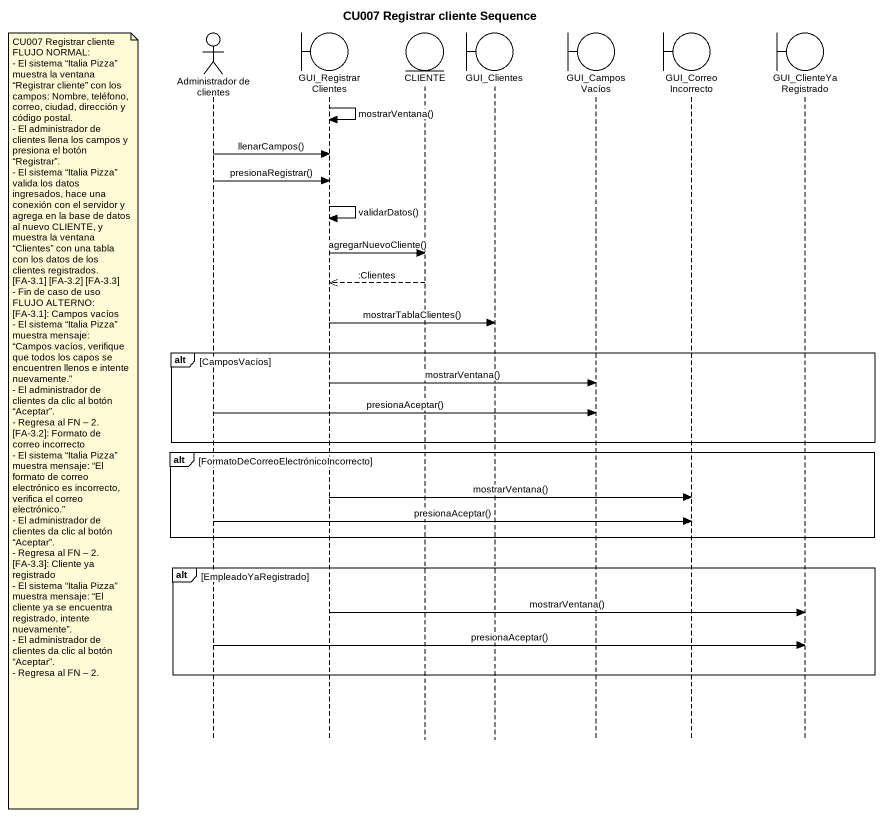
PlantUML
@startuml
title CU007 Registrar cliente Sequence
hide footbox
actor "Administrador de clientes" as Administrador_de_clientes
boundary GUI_RegistrarClientes
entity CLIENTE
boundary GUI_Clientes
boundary GUI_CamposVacíos
boundary GUI_CorreoIncorrecto
boundary GUI_ClienteYaRegistrado

GUI_RegistrarClientes -> GUI_RegistrarClientes : mostrarVentana()
Administrador_de_clientes -> GUI_RegistrarClientes : llenarCampos()
Administrador_de_clientes -> GUI_RegistrarClientes : presionaRegistrar()
GUI_RegistrarClientes -> GUI_RegistrarClientes : validarDatos()
GUI_RegistrarClientes -> CLIENTE : agregarNuevoCliente()
CLIENTE -->> GUI_RegistrarClientes : :Clientes
GUI_RegistrarClientes -> GUI_Clientes : mostrarTablaClientes()
alt CamposVacíos
  GUI_RegistrarClientes -> GUI_CamposVacíos : mostrarVentana()
  Administrador_de_clientes -> GUI_CamposVacíos : presionaAceptar()
  note left of Administrador_de_clientes
    CU007 Registrar cliente
    FLUJO NORMAL:
    - El sistema “Italia Pizza” muestra la ventana “Registrar cliente” con los campos: Nombre, teléfono, correo, ciudad, dirección y código postal.
    - El administrador de clientes llena los campos y presiona el botón “Registrar”.
    - El sistema “Italia Pizza” valida los datos ingresados, hace una conexión con el servidor y agrega en la base de datos al nuevo CLIENTE, y muestra la ventana “Clientes” con una tabla con los datos de los clientes registrados. [FA-3.1] [FA-3.2] [FA-3.3]
    - Fin de caso de uso
    FLUJO ALTERNO:
    [FA-3.1]: Campos vacíos
    - El sistema “Italia Pizza” muestra mensaje: “Campos vacíos, verifique que todos los capos se encuentren llenos e intente nuevamente.”
    - El administrador de clientes da clic al botón “Aceptar”.
    - Regresa al FN – 2.
    [FA-3.2]: Formato de correo incorrecto
    - El sistema “Italia Pizza” muestra mensaje: “El formato de correo electrónico es incorrecto, verifica el correo electrónico.”
    - El administrador de clientes da clic al botón “Aceptar”.
    - Regresa al FN – 2.
    [FA-3.3]: Cliente ya registrado
    - El sistema “Italia Pizza” muestra mensaje: “El cliente ya se encuentra registrado, intente nuevamente”.
    - El administrador de clientes da clic al botón “Aceptar”.
    - Regresa al FN – 2.
  end note
end
alt FormatoDeCorreoElectrónicoIncorrecto
  GUI_RegistrarClientes -> GUI_CorreoIncorrecto : mostrarVentana()
  Administrador_de_clientes -> GUI_CorreoIncorrecto : presionaAceptar()
end
alt EmpleadoYaRegistrado
  GUI_RegistrarClientes -> GUI_ClienteYaRegistrado : mostrarVentana()
  Administrador_de_clientes -> GUI_ClienteYaRegistrado : presionaAceptar()
end
@enduml
